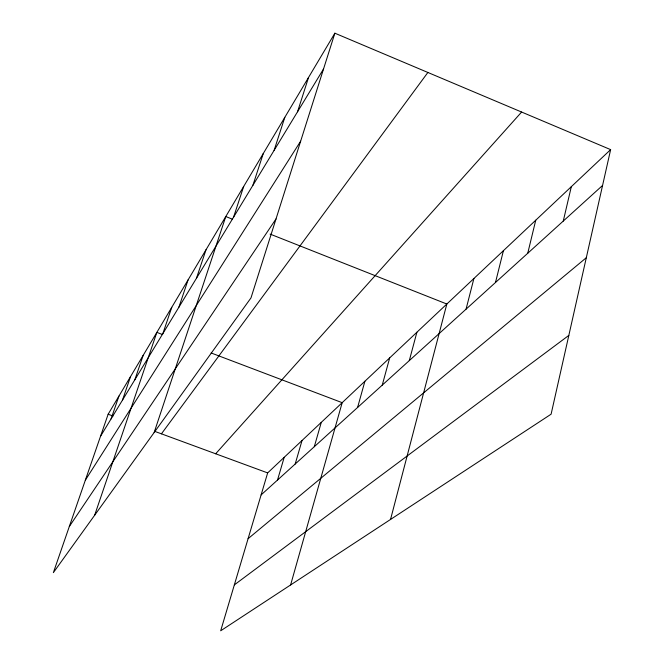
<?xml version="1.0" encoding="UTF-8"?>
<svg xmlns="http://www.w3.org/2000/svg" width="664" height="664" viewBox="0 0 664 664"><rect width="100%" height="100%" fill="white"/><g stroke="black" fill="none" stroke-linecap="round" stroke-linejoin="round"><path stroke-width="1" d="M610.631 149.624L551.103 414.187L220.68 630.8L267.658 472.909L610.631 149.624L334.872 33.2L108.149 414.228L53.369 572.634L250.984 297.912L334.872 33.2M563.271 221.071L571.314 186.684M527.747 253.258L535.748 220.207M495.485 282.499L503.412 250.685M466.062 309.167L473.897 278.515M390.548 519.439L446.839 304.021L270.115 234.093M409.298 360.61L416.892 332.241M382.248 385.128L389.693 357.879M357.597 407.472L364.893 381.26M290.608 584.959L342.176 402.674L211.135 352.966M314.296 446.714L321.285 422.362M295.181 464.036L302.029 440.514M277.51 480.055L284.2 457.313M297.53 111.801L308.544 77.439M274.099 150.388L284.806 117.337M252.893 185.322L263.284 153.5M233.587 217.111L243.688 186.435M154.156 432.521L225.777 216.547L232.516 219.211M196.494 278.199L205.989 249.788M178.89 307.208L188.07 279.909M162.871 333.585L171.76 307.324M94.653 515.239L156.845 332.382L162.663 334.59M134.825 379.783L143.167 355.373M122.475 400.118L130.567 376.546M111.079 418.901L118.931 396.101M100.513 436.289L323.534 68.965M85.332 480.196L300.651 141.183M69.305 526.544L276.008 218.954M161.435 433.833L427.882 72.467M215.667 453.778L521.614 112.042M261.11 494.912L602.572 185.447M248.087 538.695L586.312 257.715M234.342 584.884L568.824 335.411M108.149 414.228L112.988 416.013M154.654 431.334L267.658 472.909"/></g></svg>
